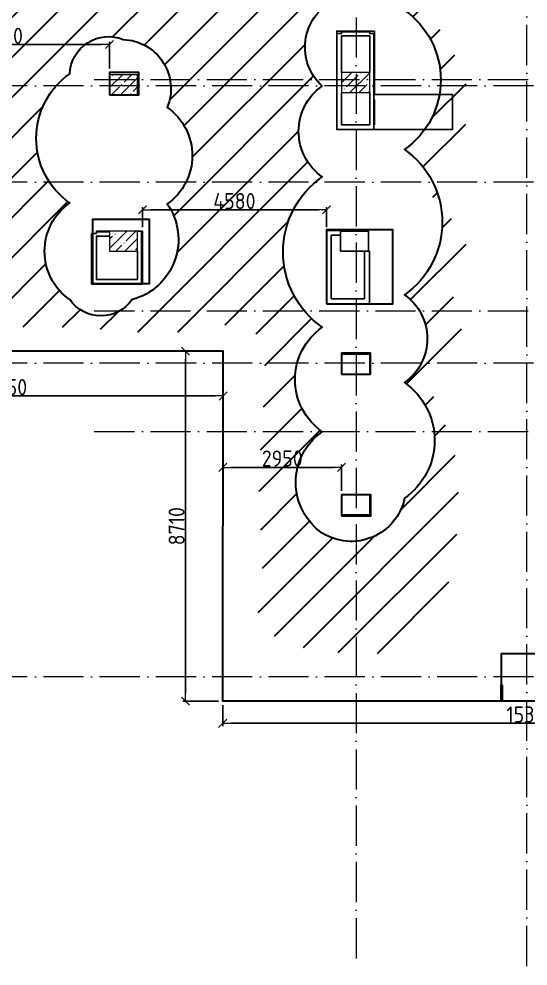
# Model space of a CAD drawing. Header units: millimetres. Extents: x -537608 to 253996, y -217170 to 186033.
# Drawn here: x 24048 to 36722, y 83014 to 106565 of the extents above; entities that cross this region are included whole.
import ezdxf

# ---------------------------------------------------------------- set-up
doc = ezdxf.new("R2010")
doc.units = ezdxf.units.MM
doc.linetypes.add('50_200_ШТРИХ_1Т_ш5_п1_п1_', pattern=[1400, 1000, -200, 0, -200])
for name, color, linetype, lineweight in [('2) окраска коммуникации', 152, 'Continuous', 30), ('S-COLS-1', 7, 'Continuous', 5), ('Размеры', 7, 'Continuous', 15)]:
    doc.layers.add(name, color=color, linetype=linetype, lineweight=lineweight)
doc.layers.add('Оси-3', color=7, linetype='50_200_ШТРИХ_1Т_ш5_п1_п1_', lineweight=9, true_color=0xaaaaaa)
doc.styles.add('СПДС', font='isocpeur.ttf', dxfattribs={"width": 0.9})
doc.dimstyles.new('Больше Размера А3', dxfattribs={"dimtxt": 400, "dimasz": 200, "dimexe": 70, "dimexo": 100, "dimgap": 20, "dimtad": 1, "dimdec": 0, "dimrnd": 10, "dimzin": 0, "dimdsep": 46, "dimtxsty": 'СПДС', "dimblk": 'ARROWHEAD_6', "dimcen": 1, "dimclrd": 256, "dimclre": 256, "dimclrt": 256, "dimazin": 0, "dimtfac": 1, "dimtdec": 0, "dimtmove": 2, "dimatfit": 3, "dimfxl": 1, "dimtolj": 1, "dimtzin": 0, "dimarcsym": 0})

# ---------------------------------------------------------------- blocks, each defined once
blk = doc.blocks.new('BSC_Колонна _Прямоугольная - 500х700-V299-АИ_План этажа_Стены_3')
at = {"layer": 'S-COLS-1'}
h = blk.add_hatch(dxfattribs=at)
h.set_pattern_fill('FP_205', color=256, style=0, pattern_type=2)
h.set_pattern_definition([(315, (-66830.694, 83450), (228.0985054751565, 228.0985054751565), []), (315, (-66830.694, 83221.901), (228.0985054751565, 228.0985054751565), [403.225, -80.645, 6.706, -73.939])])
h.paths.add_polyline_path([(-249.9999999999345, 349.9999999999031), (-249.9999999999172, -350.0000000000763), (250.0000000000818, -350.0000000000763), (250.0000000000731, 349.9999999999031)])
for p, q in [((250.0000000000001, 349.9999999999999), (-250.0000000000001, 349.9999999999992)), ((-250.0000000000001, 349.9999999999992), (-249.9999999999954, -350)), ((249.9999999999998, -349.9999999999919), (250.0000000000001, 350)), ((-249.9999999999954, -350), (249.9999999999998, -349.9999999999919))]:
    blk.add_line(p, q, dxfattribs=at)
blk = doc.blocks.new('BSC_Колонна _Прямоугольная - 500х700-V301-АИ_План этажа_Стены_3')
at = {"layer": 'S-COLS-1'}
h = blk.add_hatch(dxfattribs=at)
h.set_pattern_fill('FP_207', color=256, style=0, pattern_type=2)
h.set_pattern_definition([(315, (-70130.694, 83450), (228.0985054751565, 228.0985054751565), []), (315, (-70130.694, 83221.901), (228.0985054751565, 228.0985054751565), [403.225, -80.645, 6.706, -73.939])])
h.paths.add_polyline_path([(-249.9999999999258, 234.2722613566044), (-249.9999999999085, -350.0000000000591), (250.0000000000904, -350.0000000000591), (250.0000000000818, 349.9999999999204), (-249.9999999999258, 349.9999999999204)])
for p, q in [((250.0000000000001, 349.9999999999999), (-250.0000000000001, 349.9999999999992)), ((-250.0000000000001, 349.9999999999992), (-249.9999999999954, -350)), ((249.9999999999998, -349.9999999999919), (250.0000000000001, 350)), ((-249.9999999999954, -350), (249.9999999999998, -349.9999999999919))]:
    blk.add_line(p, q, dxfattribs=at)
blk = doc.blocks.new('BSC_Колонна _Прямоугольная - 500х700-V302-АИ_План этажа_Стены_3')
at = {"layer": 'S-COLS-1'}
h = blk.add_hatch(dxfattribs=at)
h.set_pattern_fill('FP_208', color=256, style=0, pattern_type=2)
h.set_pattern_definition([(315, (-70130.694, 89200), (228.0985054751565, 228.0985054751565), []), (315, (-70130.694, 88971.901), (228.0985054751565, 228.0985054751565), [403.225, -80.645, 6.706, -73.939])])
h.paths.add_polyline_path([(-249.9999999999172, 349.9999999999031), (-249.9999999999085, -350.0000000000763), (250.0000000000904, -350.0000000000763), (250.0000000000904, 349.9999999999031), (-103.0294983819644, 349.9999999999031)])
for p, q in [((250.0000000000001, 349.9999999999999), (-250.0000000000001, 349.9999999999992)), ((-250.0000000000001, 349.9999999999992), (-249.9999999999954, -350)), ((249.9999999999998, -349.9999999999919), (250.0000000000001, 350)), ((-249.9999999999954, -350), (249.9999999999998, -349.9999999999919))]:
    blk.add_line(p, q, dxfattribs=at)
blk = doc.blocks.new('osi')
at = {"layer": 'Оси-3'}
for p, q in [((32440.76629245923, 126205.727221388), (32440.76629245923, 83013.92190330967)), ((36690.76629245946, 83013.92190330967), (36690.76629245958, 126205.727221388)), ((25922.01488373069, 105055.8139574397), (48058.72818769132, 105055.8139574396)), ((48058.7281876912, 104905.8139574394), (6276.785662427095, 104905.8139574395)), ((48058.7281876912, 102505.8139574398), (6276.785662427095, 102505.8139574399)), ((25922.01488373069, 99305.8139574397), (48058.7281876912, 99305.81395743965)), ((48058.7281876912, 98005.81395743976), (6276.785662427095, 98005.81395743994)), ((25922.01488373069, 96305.8139574397), (48058.7281876912, 96305.81395743965)), ((48058.7281876912, 90205.81395743965), (6276.785662427095, 90205.81395743982))]:
    blk.add_line(p, q, dxfattribs=at)
blk = doc.blocks.new('ARROWHEAD_6')
at = {"color": 0, "linetype": 'Continuous'}
for p, q in [((0, 0), (-1, 0)), ((-0.5, -0.5), (0.5, 0.5))]:
    blk.add_line(p, q, dxfattribs=at)
blk = doc.blocks.new('*D99')
at = {"layer": 'Defpoints', "color": 0, "transparency": 16777216}
for p in [(29119.90354298532, 89597.4428145302), (44435.56802629949, 89597.62589325328), (44435.56802629949, 89049.83133247506)]:
    blk.add_point(p, dxfattribs=at)
at = {"layer": 'Размеры', "lineweight": -2, "transparency": 16777216}
for p, q in [((29119.90354298532, 89497.4428145302), (29119.90354298532, 88979.83133247506)), ((44435.56802629949, 89497.62589325328), (44435.56802629949, 88979.83133247506)), ((29319.90354298532, 89049.83133247506), (44235.56802629949, 89049.83133247506))]:
    blk.add_line(p, q, dxfattribs=at)
at = {"layer": 'Размеры', "lineweight": -2, "transparency": 16777216, "xscale": 200, "yscale": 200, "zscale": 200, "rotation": 180}
blk.add_blockref('ARROWHEAD_6', (29119.90354298532, 89049.83133247506), dxfattribs=at)
at = {"layer": 'Размеры', "lineweight": -2, "transparency": 16777216, "xscale": 200, "yscale": 200, "zscale": 200}
blk.add_blockref('ARROWHEAD_6', (44435.56802629949, 89049.83133247506), dxfattribs=at)
at = {"layer": 'Размеры', "transparency": 16777216, "insert": (36777.73578464241, 89269.83133247506), "char_height": 400, "attachment_point": 5, "style": 'СПДС'}
blk.add_mtext('\\A1;15320', dxfattribs=at)
blk = doc.blocks.new('*D100')
at = {"layer": 'Defpoints', "color": 0, "transparency": 16777216}
for p in [(28194.48043733129, 98305.81395743982), (29130.76629245948, 98305.81395743982), (29119.90354298534, 89597.44281453022)]:
    blk.add_point(p, dxfattribs=at)
at = {"layer": 'Размеры', "lineweight": -2, "transparency": 16777216}
for p, q in [((29030.76629245948, 98305.81395743982), (28124.48043733129, 98305.81395743982)), ((28194.4804373313, 89797.44281453022), (28194.48043733129, 98105.81395743981)), ((29019.90354298534, 89597.44281453022), (28124.4804373313, 89597.44281453022))]:
    blk.add_line(p, q, dxfattribs=at)
at = {"layer": 'Размеры', "lineweight": -2, "transparency": 16777216, "xscale": 200, "yscale": 200, "zscale": 200}
for p, rotation in [((28194.48043733129, 98305.81395743982), 90), ((28194.4804373313, 89597.44281453022), 270)]:
    blk.add_blockref('ARROWHEAD_6', p, dxfattribs=dict(at, rotation=rotation))
at = {"layer": 'Размеры', "transparency": 16777216, "insert": (27974.48043733132, 93951.62838598501), "char_height": 400, "attachment_point": 5, "rotation": 90, "style": 'СПДС'}
blk.add_mtext('\\A1;8710', dxfattribs=at)
blk = doc.blocks.new('*D101')
at = {"layer": 'Defpoints', "color": 0, "transparency": 16777216}
for p in [(18175.81956827368, 99125.59420447191), (29130.67468463276, 98232.374451504), (18175.81956827368, 97189.54498497129)]:
    blk.add_point(p, dxfattribs=at)
at = {"layer": 'Размеры', "lineweight": -2, "transparency": 16777216}
for p, q in [((18175.81956827368, 99025.59420447191), (18175.81956827368, 97119.54498497129)), ((29130.67468463276, 98132.374451504), (29130.67468463276, 97119.54498497129)), ((28930.67468463276, 97189.54498497129), (18375.81956827368, 97189.54498497129))]:
    blk.add_line(p, q, dxfattribs=at)
at = {"layer": 'Размеры', "lineweight": -2, "transparency": 16777216, "xscale": 200, "yscale": 200, "zscale": 200, "rotation": 180}
blk.add_blockref('ARROWHEAD_6', (18175.81956827368, 97189.54498497129), dxfattribs=at)
at = {"layer": 'Размеры', "lineweight": -2, "transparency": 16777216, "xscale": 200, "yscale": 200, "zscale": 200}
blk.add_blockref('ARROWHEAD_6', (29130.67468463276, 97189.54498497129), dxfattribs=at)
at = {"layer": 'Размеры', "transparency": 16777216, "insert": (23653.24712645322, 97409.54498497129), "char_height": 400, "attachment_point": 5, "style": 'СПДС'}
blk.add_mtext('\\A1;10950', dxfattribs=at)
blk = doc.blocks.new('*D121')
at = {"layer": 'Defpoints', "color": 0, "transparency": 16777216}
for p in [(26303.58089729033, 105926.4257527345), (20984.81956827374, 105237.9883075991), (26303.58089729033, 105229.9883075991)]:
    blk.add_point(p, dxfattribs=at)
at = {"layer": 'Размеры', "lineweight": -2, "transparency": 16777216}
for p, q in [((20984.81956827374, 105337.9883075991), (20984.81956827374, 105996.4257527345)), ((26303.58089729033, 105329.9883075991), (26303.58089729033, 105996.4257527345)), ((21184.81956827374, 105926.4257527345), (26103.58089729033, 105926.4257527345))]:
    blk.add_line(p, q, dxfattribs=at)
at = {"layer": 'Размеры', "lineweight": -2, "transparency": 16777216, "xscale": 200, "yscale": 200, "zscale": 200, "rotation": 180}
blk.add_blockref('ARROWHEAD_6', (20984.81956827374, 105926.4257527345), dxfattribs=at)
at = {"layer": 'Размеры', "lineweight": -2, "transparency": 16777216, "xscale": 200, "yscale": 200, "zscale": 200}
blk.add_blockref('ARROWHEAD_6', (26303.58089729033, 105926.4257527345), dxfattribs=at)
at = {"layer": 'Размеры', "transparency": 16777216, "insert": (23644.20023278204, 106146.4257527345), "char_height": 400, "attachment_point": 5, "style": 'СПДС'}
blk.add_mtext('\\A1;5320', dxfattribs=at)
blk = doc.blocks.new('*D122')
at = {"layer": 'Defpoints', "color": 0, "transparency": 16777216}
for p in [(31702.0557648219, 101817.5824380268), (27123.58089729033, 101287.4814736829), (31702.0557648219, 101287.4814736829)]:
    blk.add_point(p, dxfattribs=at)
at = {"layer": 'Размеры', "lineweight": -2, "transparency": 16777216}
for p, q in [((27123.58089729033, 101387.4814736829), (27123.58089729033, 101887.5824380268)), ((27323.58089729033, 101817.5824380268), (31502.0557648219, 101817.5824380268)), ((31702.0557648219, 101387.4814736829), (31702.0557648219, 101887.5824380268))]:
    blk.add_line(p, q, dxfattribs=at)
at = {"layer": 'Размеры', "lineweight": -2, "transparency": 16777216, "xscale": 200, "yscale": 200, "zscale": 200, "rotation": 180}
blk.add_blockref('ARROWHEAD_6', (27123.58089729033, 101817.5824380268), dxfattribs=at)
at = {"layer": 'Размеры', "lineweight": -2, "transparency": 16777216, "xscale": 200, "yscale": 200, "zscale": 200}
blk.add_blockref('ARROWHEAD_6', (31702.0557648219, 101817.5824380268), dxfattribs=at)
at = {"layer": 'Размеры', "transparency": 16777216, "insert": (29412.81833105611, 102037.5824380268), "char_height": 400, "attachment_point": 5, "style": 'СПДС'}
blk.add_mtext('\\A1;4580', dxfattribs=at)
blk = doc.blocks.new('*D123')
at = {"layer": 'Defpoints', "color": 0, "transparency": 16777216}
for p in [(32079.41351996474, 95415.2159969192), (29126.30881384757, 94732.37445150383), (32079.41351996474, 94732.37445150383)]:
    blk.add_point(p, dxfattribs=at)
at = {"layer": 'Размеры', "lineweight": -2, "transparency": 16777216}
for p, q in [((29126.30881384757, 94832.37445150383), (29126.30881384757, 95485.2159969192)), ((29326.30881384757, 95415.2159969192), (31879.41351996474, 95415.2159969192)), ((32079.41351996474, 94832.37445150383), (32079.41351996474, 95485.2159969192))]:
    blk.add_line(p, q, dxfattribs=at)
at = {"layer": 'Размеры', "lineweight": -2, "transparency": 16777216, "xscale": 200, "yscale": 200, "zscale": 200, "rotation": 180}
blk.add_blockref('ARROWHEAD_6', (29126.30881384757, 95415.2159969192), dxfattribs=at)
at = {"layer": 'Размеры', "lineweight": -2, "transparency": 16777216, "xscale": 200, "yscale": 200, "zscale": 200}
blk.add_blockref('ARROWHEAD_6', (32079.41351996474, 95415.2159969192), dxfattribs=at)
at = {"layer": 'Размеры', "transparency": 16777216, "insert": (30602.86116690615, 95635.2159969192), "char_height": 400, "attachment_point": 5, "style": 'СПДС'}
blk.add_mtext('\\A1;2950', dxfattribs=at)

msp = doc.modelspace()

# ---------------------------------------------------------------- hatches: boundary and pattern name
at = {"layer": '2) окраска коммуникации'}
h = msp.add_hatch(dxfattribs=at)
h.set_pattern_fill('ANSI31', color=5, scale=222)
h.set_pattern_definition([(45, (0, 0), (-498.404214719338, 498.404214719338), [])])
edge = h.paths.add_edge_path()
edge.add_spline(control_points=[(22229.34882461109, 101026.8227340479), (21886.01052143867, 100789.4988809947), (19974.76084934152, 100537.8785955952), (19407.30453982018, 100187.8310974435), (19939.47806904302, 99192.78654243087), (22291.34473441751, 99192.78654243087), (23081.02218502597, 98866.82355042407), (25415.72161189769, 98952.60354273138), (27784.75551577448, 98660.95240782457), (28694.60208385019, 98935.44796373881), (30222.45682161069, 99072.69539213856), (30171.22516301461, 97163.87278903078), (29948.05571863404, 94732.37445150383), (30222.72532647126, 92480.30114887422), (29776.38643771014, 91519.56915007636), (30960.90261362307, 90867.64316606289), (32746.26127276919, 90747.55201577058), (33776.27540626097, 90833.33130896301), (34651.78749733139, 91896.99957817548), (35012.29329768172, 93698.37312459387), (35012.29329768173, 96305.81395743969), (33931.31756250537, 97376.21423944959), (35510.67246372253, 98988.87292137567), (34429.15816677408, 99863.82562698121), (35716.67622165149, 101013.2731893861), (33639.48071616562, 102505.8139574399), (34823.99689207855, 103415.1045846106), (35407.67213680921, 104135.6542828239), (35047.12132697366, 105666.2068209128), (33673.7686316343, 107416.1122321239), (35494.34178082529, 109505.8139574397), (34927.83532664855, 110735.5360459957), (35580.17642128724, 112108.0110291075), (34309.82560491259, 113120.2118622275), (35357.00697690691, 114080.9445601403), (33829.76374732563, 115134.0065581561), (35460.61881199945, 116266.2985415685), (34499.27208046685, 116955.466472687), (36164.46317419712, 117776.02095308), (34997.1126847358, 118668.1299367929), (34911.27804427384, 119748.9544841128), (34018.59871470067, 119217.1203495066), (32748.24789832602, 119474.4589281986), (31666.73204932641, 118976.9366506923), (29503.70190337859, 118891.1573574998), (27993.01440412086, 119594.5507776057), (27941.5142406642, 118239.2313734865), (27941.5142406642, 117153.3744515041), (28834.19357023714, 116955.4664726871), (27924.34700216143, 115254.0984075633), (29005.86129910988, 114567.8605664499), (27787.01064619166, 112532.3744515041), (28284.21180535946, 111696.7280623565), (27271.36491037044, 110181.3744515041), (28713.38500766899, 109505.8139574397), (25922.01488373069, 108405.8139574397), (24593.32692165114, 109505.8139574397), (23940.98427496105, 108437.1002396339), (22189.96009282023, 109505.8139574397), (22602.3773501995, 107455.8359371793), (22944.63723645173, 105926.4257527345), (22103.45807033521, 106302.2740839568), (22584.13143610139, 104737.9883075992), (21983.29050491937, 103728.8834032328), (23888.81672948156, 103214.2048476191), (22034.79066837602, 101961.8217139144), (22572.68712778351, 101264.1465871011), (22229.34882461109, 101026.8227340479)], knot_values=[0, 0, 0, 0, 1, 2, 3, 4, 5, 6, 7, 8, 9, 10, 11, 12, 13, 14, 15, 16, 17, 18, 19, 20, 21, 22, 23, 24, 25, 26, 27, 28, 29, 30, 31, 32, 33, 34, 35, 36, 37, 38, 39, 40, 41, 42, 43, 44, 45, 46, 47, 48, 49, 50, 51, 52, 53, 54, 55, 56, 57, 58, 59, 60, 61, 62, 63, 64, 65, 65, 65, 65], degree=3, periodic=0)
edge = h.paths.add_edge_path(flags=16)
edge.add_arc((26155.81058902318, 100788.6655092454), 1468.030495324551, 125.0000000497449, 234.9999999502547, ccw=False)
edge.add_arc((26437.80967190804, 103596.4822978116), 1959.680892138639, 125.0000000497451, 234.9999999502549, ccw=False)
edge.add_arc((26278.33589699112, 105161.2428000091), 965.4035746514711, 67.59470150819038, 177.5947014087014, ccw=False)
edge.add_arc((26601.75807448908, 104825.5177583665), 1229.058629370862, -22.077132687868925, 87.922867212641, ccw=False)
edge.add_arc((26902.13863894137, 103165.9800994), 1461.988061008575, -54.99999995025519, 54.99999995025479, ccw=False)
edge.add_arc((26469.40830276456, 101083.4249853708), 1548.982346950287, -75.15767463414761, 34.84232526636242, ccw=False)
edge.add_arc((26089.98917464367, 100129.6308227594), 947.5729109277694, 215.0000000497448, 324.99999995025513, ccw=False)
edge = h.paths.add_edge_path(flags=16)
edge.add_arc((32479.09890085459, 95041.20927165265), 1536.991533477192, 125.00000004974521, 234.9999999502551, ccw=False)
edge.add_arc((32507.04693429234, 97599.18271169998), 1585.717442757715, 125.0000000497449, 234.9999999502548, ccw=False)
edge.add_arc((32907.74959683241, 100769.3327876655), 2284.321214893836, 125.0000000497449, 234.9999999502549, ccw=False)
edge.add_arc((32387.25525528194, 103768.4026163441), 1376.867024103931, 125.0000000497451, 234.9999999502549, ccw=False)
edge.add_arc((32470.73717926979, 105860.9628524359), 1301.212431520095, 117.849361198595, 227.8493610991047, ccw=False)
edge.add_arc((32675.83944219398, 106274.7933064274), 1097.084994734562, 27.818363994007882, 137.8183638945184, ccw=False)
edge.add_arc((32431.65583149221, 105052.3128067105), 2117.381401699092, -54.9999999502549, 54.99999995025502, ccw=False)
edge.add_arc((32382.08686086722, 101512.6063748732), 2203.802264590312, -54.99999995025502, 54.9999999502549, ccw=False)
edge.add_arc((32881.78641474088, 98615.75303708829), 1332.602679696234, -54.99999995025502, 54.99999995025502, ccw=False)
edge.add_arc((32638.39470897694, 96084.9452410172), 1756.943168664971, -54.99999995025502, 54.9999999502549, ccw=False)
edge.add_arc((32319.48998265271, 94931.18986781998), 1357.007776058837, 237.8570658441256, 347.8570657446358, ccw=False)
edge = h.paths.add_edge_path(flags=16)
edge.add_arc((31649.55044916026, 109891.5056177675), 1371.913633182116, 125.00000004974501, 234.9999999502547, ccw=False)
edge.add_arc((31660.61279260462, 112154.9159945301), 1391.200240388344, 125.00000004974521, 234.9999999502551, ccw=False)
edge.add_arc((31720.01495740237, 114518.9601180987), 1494.764754129515, 125.0000000497451, 234.9999999502549, ccw=False)
edge.add_arc((32148.61340750156, 116901.3806984121), 1730.495251568364, 112.0023899771763, 222.0023898776862, ccw=False)
edge.add_arc((31833.08375354692, 117008.5929199665), 1533.786884523607, -7.468623946603998, 102.53137595390592, ccw=False)
edge.add_arc((32284.84096640459, 115282.5113810296), 1863.774812588623, -54.9999999502549, 54.9999999502549, ccw=False)
edge.add_arc((32216.23025706389, 112131.0952396283), 1983.393933785622, -54.999999950255074, 54.99999995025479, ccw=False)
edge.add_arc((32435.02110752483, 109854.1908905336), 1126.77890897118, -74.63234792978022, 35.36765197072958, ccw=False)
edge.add_arc((31798.14194705182, 109422.7360942279), 1142.020994344199, 215.0000000497451, 324.99999995025485, ccw=False)

# ---------------------------------------------------------------- linework, layer by layer
for p, q in [((32779.41351996474, 106242.721936256), (32079.41351996486, 106242.721936256)), ((32879.41351996474, 106202.721936256), (32879.41351996474, 103832.3744515044)), ((32899.41351996474, 103932.3744515044), (32899.41351996474, 104562.721936256)), ((26303.58089729033, 101287.481473683), (25978.58089729022, 101287.481473683)), ((25978.58089729022, 101287.481473683), (25978.58089729022, 101227.4814736829)), ((27123.58089729033, 101287.4814736829), (27003.58089729033, 101287.4814736829)), ((27103.58089729033, 101287.4814736829), (27103.58089729033, 99987.48147368312)), ((27123.58089729033, 99967.48147368312), (27123.58089729033, 101287.4814736829)), ((32053.58089729033, 101307.4814736829), (31702.0557648219, 101307.4814736829)), ((31702.0557648219, 101307.4814736829), (31702.0557648219, 99504.98147368312)), ((32053.58089729033, 101307.4814736829), (32053.58089729033, 101287.4814736829)), ((32753.58089729033, 101287.4814736829), (32053.58089729033, 101287.4814736829)), ((32053.58089729033, 101287.4814736829), (32053.58089729033, 100787.4814736829)), ((32053.58089729033, 101187.4814736829), (32053.58089729033, 101287.4814736829)), ((32753.58089729039, 100787.4814736829), (32753.58089729033, 101287.4814736829)), ((25858.58089729022, 101227.4814736829), (25858.58089729022, 99967.48147368312)), ((25978.58089729022, 101227.4814736829), (25858.58089729022, 101227.4814736829)), ((25878.58089729022, 99987.48147368312), (25878.58089729022, 101227.4814736829)), ((26303.58089729033, 101267.4814736829), (25978.58089729022, 101267.481473683)), ((31822.0557648219, 101187.4814736829), (32053.58089729033, 101187.4814736829)), ((31822.0557648219, 99604.98147368312), (31822.0557648219, 101187.4814736829)), ((32053.58089729033, 100787.4814736829), (32753.58089729039, 100787.4814736829)), ((32753.58089729045, 100787.4814736829), (32653.58089729045, 100787.4814736829)), ((32653.58089729045, 100787.4814736829), (32653.58089729045, 99604.98147368312)), ((32753.58089729045, 100787.4814736829), (32773.58089729045, 100787.4814736829)), ((32773.58089729045, 99484.98147368312), (32773.58089729045, 100787.4814736829)), ((25858.58089729022, 99967.48147368312), (27123.58089729033, 99967.48147368312)), ((27103.58089729033, 99987.48147368312), (25878.58089729022, 99987.48147368312)), ((31702.0557648219, 99504.98147368312), (31702.0557648219, 99484.98147368312)), ((31702.0557648219, 99484.98147368312), (32773.58089729045, 99484.98147368312)), ((32653.58089729045, 99604.98147368312), (31822.0557648219, 99604.98147368312)), ((32779.41351996474, 98232.37445150406), (32079.41351996474, 98232.37445150406)), ((32079.41351996474, 98232.37445150406), (32079.41351996474, 97732.37445150406)), ((32079.41351996474, 98232.374451504), (32779.41351996474, 98232.37445150406)), ((32079.41351996474, 97732.37445150406), (32079.41351996474, 98232.37445150406)), ((32779.41351996474, 97732.37445150406), (32779.41351996474, 98232.37445150406)), ((32779.41351996474, 98232.37445150406), (32779.41351996474, 97732.37445150406)), ((32079.41351996474, 97732.37445150406), (32779.41351996474, 97732.37445150406)), ((32779.41351996474, 97732.37445150406), (32079.41351996474, 97732.37445150406)), ((32779.41351996474, 94732.37445150383), (32079.41351996474, 94732.37445150383)), ((32079.41351996474, 94732.37445150383), (32079.41351996474, 94232.37445150383)), ((32779.41351996474, 94232.37445150383), (32779.41351996474, 94732.37445150383)), ((32079.41351996474, 94232.37445150383), (32779.41351996474, 94232.37445150383))]:
    msp.add_line(p, q)
for points in [[(26815.81956827368, 110156.3744515041), (26815.81956827368, 120370.3744515041), (36837.81956827368, 120363.3744515041), (36837.81956827368, 118546.3744515041), (36657.81956827368, 118546.3744515041), (36657.81956827368, 116096.3744515041), (37177.81956827368, 116096.3744515041), (37177.81956827368, 116306.3744515041), (44394.81956827368, 116306.374451504), (44435.56830561529, 89597.4428145302), (29119.92737390721, 89616.54741718742), (29130.76629245946, 98305.81395743976), (18360.76629245946, 98305.81395743976), (18360.76629245946, 99121.15469853621), (18175.81956827368, 99125.59420447191), (18175.81956827368, 102046.3744515041), (20984.81956827374, 102046.3744515041), (20984.81956827374, 110156.3744515041)], [(32899.41351996474, 106262.721936256), (31959.4135199648, 106262.721936256), (31959.4135199648, 103832.3744515044), (31959.4135199648, 103812.3744515044), (32879.41351996474, 103812.3744515044), (34839.41351996492, 103812.3744515044), (34839.41351996492, 104682.721936256), (32899.41351996474, 104682.721936256)]]:
    msp.add_lwpolyline(points, close=True)
for points in [[(32079.4135199648, 106262.721936256), (32079.41351996486, 106202.721936256), (31959.4135199648, 106202.721936256)], [(32899.41351996474, 106202.721936256), (32779.41351996474, 106202.721936256), (32779.41351996474, 106262.721936256)], [(32079.4135199648, 105232.3744515041), (32079.4135199648, 106142.721936256), (32779.41351996474, 106142.721936256), (32779.41351996474, 105232.3744515041)], [(32779.41351996474, 104732.3744515041), (32779.41351996474, 103932.3744515044), (32079.4135199648, 103932.3744515044), (32079.4135199648, 104732.3744515041)], [(27003.58089729033, 100787.4814736829), (27003.58089729033, 100087.4814736831), (25978.58089729022, 100087.4814736831), (25978.58089729022, 101167.481473683), (26303.58089729033, 101167.481473683)]]:
    msp.add_lwpolyline(points)
at = {"lineweight": 30}
for points in [[(26303.58089729033, 104677.9883075991), (27031.58089729033, 104677.9883075991), (27031.58089729033, 105229.9883075991), (26303.58089729033, 105229.9883075991)], [(25878.58089729022, 99987.48147368312), (27294.58089729022, 99987.48147368312), (27294.58089729022, 101579.4814736831), (25878.58089729022, 101579.4814736831)], [(31702.0557648219, 99484.98147368312), (33352.0557648219, 99484.98147368312), (33352.0557648219, 101319.9814736831), (31702.0557648219, 101319.9814736831)], [(32079.41351996474, 97732.37445150406), (32799.41351996474, 97732.37445150406), (32799.41351996474, 98252.37445150406), (32079.41351996474, 98252.37445150406)], [(32079.41351996474, 94207.37445150383), (32809.41351996474, 94207.37445150383), (32809.41351996474, 94732.37445150383), (32079.41351996474, 94732.37445150383)]]:
    msp.add_lwpolyline(points, close=True, dxfattribs=at)
for points in [[(44424.7055561411, 89597.4428145302), (29119.90354298532, 89597.4428145302), (29130.76629245946, 98305.81395743976), (18360.76629245946, 98305.81395743976), (18360.76629245946, 99125.59420447191), (18175.81956827368, 99125.59420447191)], [(44315.56830561529, 90781.4428145302), (36052.96440004953, 90781.4428145302), (36052.96440004953, 89607.89920467167), (36052.96440004953, 89607.89920467167), (36052.96440004953, 89997.4428145302), (36079.56830561529, 89997.4428145302), (36079.56830561529, 89597.4428145302), (32147.56830561529, 89597.4428145302)]]:
    msp.add_lwpolyline(points, dxfattribs=at)
at = {"layer": '2) окраска коммуникации'}
for points in [[(31597.51677328791, 93782.17951571534, -0.52056705), (31597.51677328791, 96300.23902758995, -0.52056705), (31597.51677328791, 98898.12639581002, -0.52056705), (31597.51677328791, 102640.5391795209, -0.52056705), (31597.51677328791, 104896.2660531672, -0.52056705), (31862.87768211226, 107011.467360753, -0.52056705), (33646.13591178064, 106786.7701093974, -0.52056705), (33646.13591178064, 103317.8555040236, -0.52056705), (33646.13591178064, 99707.35724572283, -0.52056705), (33646.13591178064, 97524.14882845375, -0.52056705), (33646.13591178064, 94645.74165358064, -0.52056705)], [(25313.7828880162, 99586.1253286528, -0.52056705), (25313.7828880162, 101991.2056898381, -0.52056705), (25313.7828880162, 105201.7589057851, -0.52056705), (26646.30513943685, 106053.7688212341, -0.52056705), (27740.70054200222, 104363.5706075732, -0.52056705), (27740.70054200222, 101968.3895912267, -0.52056705), (26866.19546127115, 99586.1253286528, -0.52056705)]]:
    msp.add_lwpolyline(points, format="xyb", close=True, dxfattribs=at)

# ---------------------------------------------------------------- block references
msp.add_blockref('osi', (0, 0))
at = {"rotation": 89.9999999999999}
for name, p in [('BSC_Колонна _Прямоугольная - 500х700-V301-АИ_План этажа_Стены_3', (26653.58089729033, 104927.9883075991)), ('BSC_Колонна _Прямоугольная - 500х700-V302-АИ_План этажа_Стены_3', (32429.41351996486, 104982.3744515041)), ('BSC_Колонна _Прямоугольная - 500х700-V299-АИ_План этажа_Стены_3', (26653.58089729033, 101037.4814736829))]:
    msp.add_blockref(name, p, dxfattribs=at)

# ---------------------------------------------------------------- dimensions: what is measured, and where the dimension line sits
at = {"layer": 'Размеры'}
for base, p1, p2, picture, middle in [((26303.58089729033, 105926.4257527345), (20984.81956827374, 105237.9883075991), (26303.58089729033, 105229.9883075991), '*D121', (23644.20023278204, 106146.4257527345)), ((31702.0557648219, 101817.5824380268), (27123.58089729033, 101287.4814736829), (31702.0557648219, 101287.4814736829), '*D122', (29412.81833105611, 102037.5824380268)), ((18175.81956827368, 97189.54498497129), (29130.67468463276, 98232.374451504), (18175.81956827368, 99125.59420447191), '*D101', (23653.24712645322, 97409.54498497129)), ((32079.41351996474, 95415.2159969192), (29126.30881384757, 94732.37445150383), (32079.41351996474, 94732.37445150383), '*D123', (30602.86116690615, 95635.2159969192)), ((44435.56802629949, 89049.83133247506), (29119.90354298532, 89597.4428145302), (44435.56802629949, 89597.62589325328), '*D99', (36777.73578464241, 89269.83133247506))]:
    dim = msp.add_linear_dim(base=base, p1=p1, p2=p2, dimstyle='Больше Размера А3', dxfattribs=at)
    dim.commit()
    dim.dimension.update_dxf_attribs({"geometry": picture, "text_midpoint": middle})
dim = msp.add_linear_dim(base=(28194.48043733129, 98305.81395743982), p1=(29119.90354298532, 89597.4428145302), p2=(29130.76629245946, 98305.81395743976), angle=90, dimstyle='Больше Размера А3', dxfattribs=at)
dim.commit()
dim.dimension.update_dxf_attribs({"geometry": '*D100', "text_midpoint": (27974.48043733132, 93951.62838598501)})

doc.saveas('drawing.dxf')
